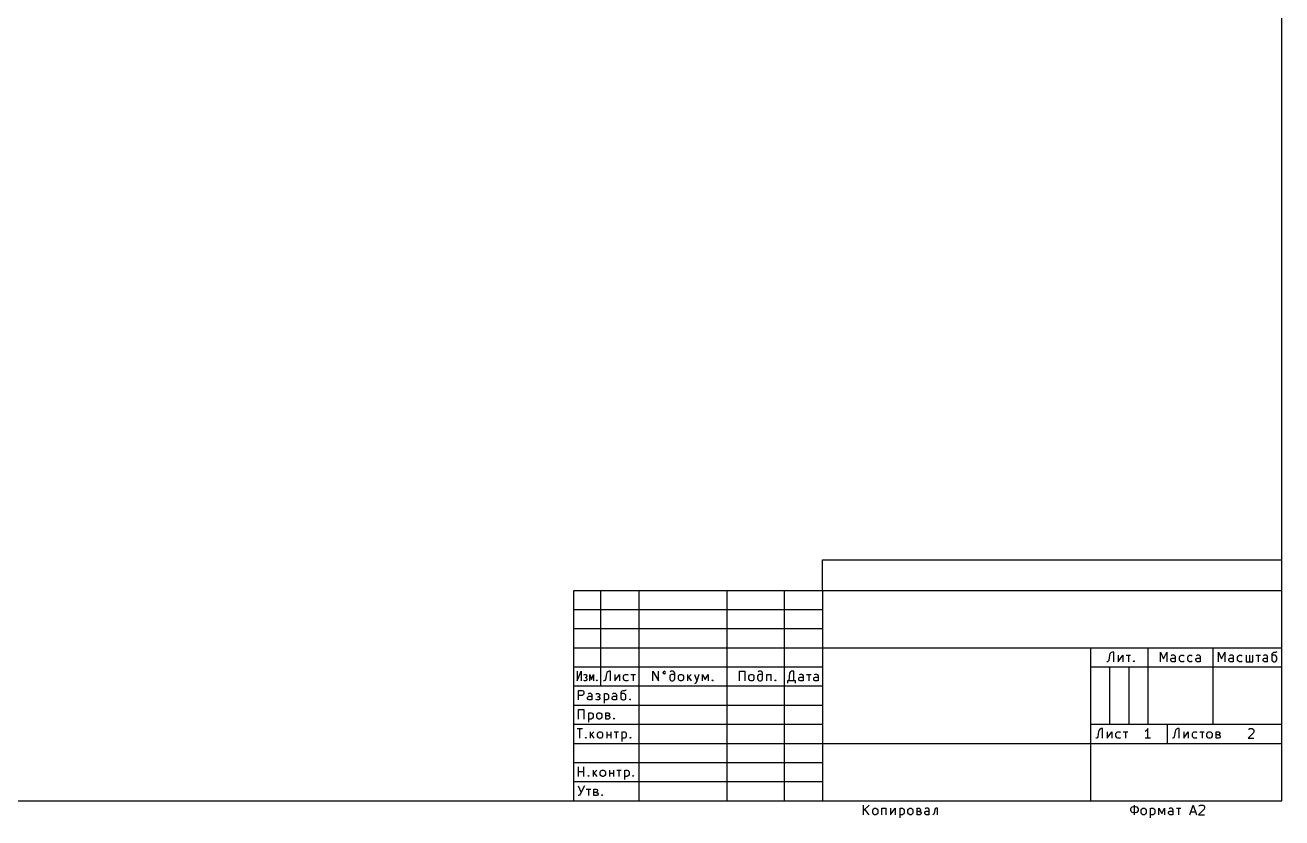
# Model space of a CAD drawing. Extents: x 0.3 to 23.2, y -16.5 to -0.2.
# Drawn here: x 10.26 to 23.19, y -16.51 to -8.36 of the extents above; entities that cross this region are included whole.
import ezdxf

# ---------------------------------------------------------------- set-up
doc = ezdxf.new("R2010")
doc.units = 0
doc.header["$MEASUREMENT"] = 0
doc.layers.add('RED2', color=1, linetype='CONTINUOUS')

msp = doc.modelspace()

# ---------------------------------------------------------------- linework, layer by layer
at = {"layer": 'RED2', "linetype": 'CONTINUOUS'}
for p, q in [((23.189, -16.338), (23.189, -0.197)), ((18.465, -13.858), (23.189, -13.858)), ((18.465, -14.173), (18.465, -13.858)), ((15.906, -14.173), (23.189, -14.173)), ((15.906, -16.338), (15.906, -14.173)), ((16.181, -14.173), (16.181, -15.157)), ((16.575, -14.173), (16.575, -16.338)), ((17.48, -14.173), (17.48, -16.338)), ((18.071, -14.173), (18.071, -16.338)), ((18.465, -14.173), (18.465, -16.338)), ((15.906, -14.37), (18.465, -14.37)), ((15.906, -14.566), (18.465, -14.566)), ((15.906, -14.763), (18.465, -14.763)), ((18.465, -14.763), (23.189, -14.763)), ((21.221, -14.763), (21.221, -16.338)), ((21.418, -14.836), (21.409, -14.893)), ((21.423, -14.822), (21.418, -14.836)), ((21.432, -14.813), (21.423, -14.822)), ((21.447, -14.808), (21.432, -14.813)), ((21.461, -14.808), (21.447, -14.808)), ((21.461, -14.907), (21.461, -14.808)), ((21.507, -14.841), (21.507, -14.907)), ((21.507, -14.907), (21.554, -14.841)), ((21.554, -14.841), (21.554, -14.907)), ((21.587, -14.841), (21.634, -14.841)), ((21.611, -14.841), (21.611, -14.907)), ((21.811, -14.763), (21.811, -15.551)), ((21.94, -14.907), (21.94, -14.808)), ((21.94, -14.808), (21.972, -14.879)), ((21.972, -14.879), (22.005, -14.808)), ((22.005, -14.808), (22.005, -14.907)), ((22.061, -14.841), (22.052, -14.846)), ((22.08, -14.841), (22.061, -14.841)), ((22.09, -14.846), (22.08, -14.841)), ((22.094, -14.855), (22.09, -14.846)), ((22.094, -14.907), (22.094, -14.855)), ((22.136, -14.86), (22.141, -14.851)), ((22.136, -14.888), (22.136, -14.86)), ((22.141, -14.851), (22.146, -14.846)), ((22.146, -14.846), (22.155, -14.841)), ((22.155, -14.841), (22.174, -14.841)), ((22.174, -14.841), (22.183, -14.846)), ((22.221, -14.86), (22.226, -14.851)), ((22.221, -14.888), (22.221, -14.86)), ((22.226, -14.851), (22.23, -14.846)), ((22.23, -14.846), (22.24, -14.841)), ((22.24, -14.841), (22.258, -14.841)), ((22.258, -14.841), (22.268, -14.846)), ((22.319, -14.841), (22.31, -14.846)), ((22.338, -14.841), (22.319, -14.841)), ((22.347, -14.846), (22.338, -14.841)), ((22.352, -14.855), (22.347, -14.846)), ((22.352, -14.907), (22.352, -14.855)), ((22.48, -14.763), (22.48, -15.551)), ((22.537, -14.907), (22.537, -14.808)), ((22.537, -14.808), (22.57, -14.879)), ((22.57, -14.879), (22.603, -14.808)), ((22.603, -14.808), (22.603, -14.907)), ((22.659, -14.841), (22.65, -14.846)), ((22.678, -14.841), (22.659, -14.841)), ((22.687, -14.846), (22.678, -14.841)), ((22.692, -14.855), (22.687, -14.846)), ((22.692, -14.907), (22.692, -14.855)), ((22.734, -14.86), (22.739, -14.851)), ((22.734, -14.888), (22.734, -14.86)), ((22.739, -14.851), (22.743, -14.846)), ((22.743, -14.846), (22.753, -14.841)), ((22.753, -14.841), (22.772, -14.841)), ((22.772, -14.841), (22.781, -14.846)), ((22.823, -14.841), (22.823, -14.907)), ((22.856, -14.841), (22.856, -14.907)), ((22.889, -14.907), (22.889, -14.841)), ((22.922, -14.841), (22.968, -14.841)), ((22.945, -14.841), (22.945, -14.907)), ((23.011, -14.841), (23.001, -14.846)), ((23.029, -14.841), (23.011, -14.841)), ((23.039, -14.846), (23.029, -14.841)), ((23.043, -14.855), (23.039, -14.846)), ((23.043, -14.907), (23.043, -14.855)), ((23.09, -14.822), (23.086, -14.832)), ((23.086, -14.832), (23.086, -14.888)), ((23.09, -14.846), (23.086, -14.851)), ((23.095, -14.818), (23.09, -14.822)), ((23.1, -14.841), (23.09, -14.846)), ((23.104, -14.813), (23.095, -14.818)), ((23.118, -14.841), (23.1, -14.841)), ((23.123, -14.813), (23.104, -14.813)), ((23.128, -14.846), (23.118, -14.841)), ((23.132, -14.808), (23.123, -14.813)), ((23.132, -14.851), (23.128, -14.846)), ((23.137, -14.804), (23.132, -14.808)), ((23.137, -14.86), (23.132, -14.851)), ((23.137, -14.888), (23.137, -14.86)), ((15.906, -14.96), (18.465, -14.96)), ((21.221, -14.96), (23.189, -14.96)), ((21.395, -14.907), (21.39, -14.907)), ((21.404, -14.902), (21.395, -14.907)), ((21.409, -14.893), (21.404, -14.902)), ((21.417, -14.96), (21.417, -15.551)), ((21.614, -14.96), (21.614, -15.551)), ((21.662, -14.902), (21.667, -14.897)), ((21.667, -14.907), (21.662, -14.902)), ((21.667, -14.897), (21.672, -14.902)), ((21.667, -14.897), (21.667, -14.907)), ((21.672, -14.902), (21.667, -14.907)), ((22.047, -14.883), (22.052, -14.874)), ((22.047, -14.893), (22.047, -14.883)), ((22.052, -14.902), (22.047, -14.893)), ((22.052, -14.874), (22.061, -14.869)), ((22.061, -14.907), (22.052, -14.902)), ((22.061, -14.869), (22.085, -14.869)), ((22.085, -14.907), (22.061, -14.907)), ((22.085, -14.869), (22.094, -14.865)), ((22.094, -14.902), (22.085, -14.907)), ((22.141, -14.897), (22.136, -14.888)), ((22.146, -14.902), (22.141, -14.897)), ((22.155, -14.907), (22.146, -14.902)), ((22.174, -14.907), (22.155, -14.907)), ((22.183, -14.902), (22.174, -14.907)), ((22.226, -14.897), (22.221, -14.888)), ((22.23, -14.902), (22.226, -14.897)), ((22.24, -14.907), (22.23, -14.902)), ((22.258, -14.907), (22.24, -14.907)), ((22.268, -14.902), (22.258, -14.907)), ((22.305, -14.883), (22.31, -14.874)), ((22.305, -14.893), (22.305, -14.883)), ((22.31, -14.902), (22.305, -14.893)), ((22.31, -14.874), (22.319, -14.869)), ((22.319, -14.907), (22.31, -14.902)), ((22.319, -14.869), (22.343, -14.869)), ((22.343, -14.907), (22.319, -14.907)), ((22.343, -14.869), (22.352, -14.865)), ((22.352, -14.902), (22.343, -14.907)), ((22.645, -14.883), (22.65, -14.874)), ((22.645, -14.893), (22.645, -14.883)), ((22.65, -14.902), (22.645, -14.893)), ((22.65, -14.874), (22.659, -14.869)), ((22.659, -14.907), (22.65, -14.902)), ((22.659, -14.869), (22.682, -14.869)), ((22.682, -14.907), (22.659, -14.907)), ((22.682, -14.869), (22.692, -14.865)), ((22.692, -14.902), (22.682, -14.907)), ((22.739, -14.897), (22.734, -14.888)), ((22.743, -14.902), (22.739, -14.897)), ((22.753, -14.907), (22.743, -14.902)), ((22.772, -14.907), (22.753, -14.907)), ((22.781, -14.902), (22.772, -14.907)), ((22.823, -14.907), (22.889, -14.907)), ((22.997, -14.883), (23.001, -14.874)), ((22.997, -14.893), (22.997, -14.883)), ((23.001, -14.902), (22.997, -14.893)), ((23.001, -14.874), (23.011, -14.869)), ((23.011, -14.907), (23.001, -14.902)), ((23.011, -14.869), (23.034, -14.869)), ((23.034, -14.907), (23.011, -14.907)), ((23.034, -14.869), (23.043, -14.865)), ((23.043, -14.902), (23.034, -14.907)), ((23.086, -14.888), (23.09, -14.897)), ((23.09, -14.897), (23.095, -14.902)), ((23.095, -14.902), (23.104, -14.907)), ((23.104, -14.907), (23.118, -14.907)), ((23.118, -14.907), (23.128, -14.902)), ((23.128, -14.902), (23.132, -14.897)), ((23.132, -14.897), (23.137, -14.888)), ((15.942, -15.005), (15.942, -15.104)), ((15.942, -15.104), (15.983, -15.005)), ((15.983, -15.005), (15.983, -15.104)), ((16.01, -15.043), (16.016, -15.038)), ((16.016, -15.104), (16.01, -15.099)), ((16.016, -15.038), (16.03, -15.038)), ((16.03, -15.104), (16.016, -15.104)), ((16.023, -15.071), (16.03, -15.071)), ((16.03, -15.038), (16.037, -15.043)), ((16.037, -15.066), (16.03, -15.071)), ((16.03, -15.071), (16.037, -15.076)), ((16.037, -15.099), (16.03, -15.104)), ((16.037, -15.043), (16.04, -15.052)), ((16.04, -15.057), (16.037, -15.066)), ((16.037, -15.076), (16.04, -15.085)), ((16.04, -15.09), (16.037, -15.099)), ((16.04, -15.052), (16.04, -15.057)), ((16.04, -15.085), (16.04, -15.09)), ((16.071, -15.104), (16.071, -15.038)), ((16.071, -15.038), (16.091, -15.09)), ((16.091, -15.09), (16.111, -15.038)), ((16.111, -15.038), (16.111, -15.104)), ((16.142, -15.099), (16.145, -15.094)), ((16.145, -15.104), (16.142, -15.099)), ((16.145, -15.094), (16.148, -15.099)), ((16.145, -15.094), (16.145, -15.104)), ((16.148, -15.099), (16.145, -15.104)), ((16.219, -15.104), (16.214, -15.104)), ((16.228, -15.099), (16.219, -15.104)), ((16.233, -15.09), (16.228, -15.099)), ((16.242, -15.033), (16.233, -15.09)), ((16.247, -15.019), (16.242, -15.033)), ((16.256, -15.01), (16.247, -15.019)), ((16.27, -15.005), (16.256, -15.01)), ((16.284, -15.005), (16.27, -15.005)), ((16.284, -15.104), (16.284, -15.005)), ((16.331, -15.038), (16.331, -15.104)), ((16.331, -15.104), (16.378, -15.038)), ((16.378, -15.038), (16.378, -15.104)), ((16.42, -15.057), (16.425, -15.047)), ((16.42, -15.085), (16.42, -15.057)), ((16.425, -15.094), (16.42, -15.085)), ((16.425, -15.047), (16.43, -15.043)), ((16.43, -15.099), (16.425, -15.094)), ((16.43, -15.043), (16.439, -15.038)), ((16.439, -15.104), (16.43, -15.099)), ((16.439, -15.038), (16.458, -15.038)), ((16.458, -15.104), (16.439, -15.104)), ((16.458, -15.038), (16.467, -15.043)), ((16.467, -15.099), (16.458, -15.104)), ((16.495, -15.038), (16.542, -15.038)), ((16.519, -15.038), (16.519, -15.104)), ((16.721, -15.104), (16.721, -15.005)), ((16.721, -15.005), (16.777, -15.104)), ((16.777, -15.104), (16.777, -15.005)), ((16.829, -15.01), (16.824, -15.019)), ((16.824, -15.019), (16.829, -15.029)), ((16.838, -15.005), (16.829, -15.01)), ((16.829, -15.029), (16.838, -15.033)), ((16.847, -15.01), (16.838, -15.005)), ((16.838, -15.033), (16.847, -15.029)), ((16.852, -15.019), (16.847, -15.01)), ((16.847, -15.029), (16.852, -15.019)), ((16.899, -15.047), (16.894, -15.057)), ((16.894, -15.057), (16.894, -15.085)), ((16.894, -15.085), (16.899, -15.094)), ((16.908, -15.005), (16.899, -15.01)), ((16.904, -15.043), (16.899, -15.047)), ((16.899, -15.094), (16.904, -15.099)), ((16.913, -15.038), (16.904, -15.043)), ((16.904, -15.099), (16.913, -15.104)), ((16.927, -15.005), (16.908, -15.005)), ((16.932, -15.038), (16.913, -15.038)), ((16.913, -15.104), (16.927, -15.104)), ((16.936, -15.01), (16.927, -15.005)), ((16.927, -15.104), (16.936, -15.099)), ((16.941, -15.043), (16.932, -15.038)), ((16.941, -15.015), (16.936, -15.01)), ((16.936, -15.099), (16.941, -15.094)), ((16.946, -15.024), (16.941, -15.015)), ((16.946, -15.047), (16.941, -15.043)), ((16.941, -15.094), (16.946, -15.085)), ((16.946, -15.085), (16.946, -15.024)), ((16.983, -15.057), (16.988, -15.047)), ((16.983, -15.085), (16.983, -15.057)), ((16.988, -15.094), (16.983, -15.085)), ((16.988, -15.047), (16.993, -15.043)), ((16.993, -15.099), (16.988, -15.094)), ((16.993, -15.043), (17.002, -15.038)), ((17.002, -15.104), (16.993, -15.099)), ((17.002, -15.038), (17.016, -15.038)), ((17.016, -15.104), (17.002, -15.104)), ((17.016, -15.038), (17.025, -15.043)), ((17.025, -15.099), (17.016, -15.104)), ((17.025, -15.043), (17.03, -15.047)), ((17.03, -15.094), (17.025, -15.099)), ((17.03, -15.047), (17.035, -15.057)), ((17.035, -15.085), (17.03, -15.094)), ((17.035, -15.057), (17.035, -15.085)), ((17.077, -15.038), (17.077, -15.104)), ((17.114, -15.038), (17.077, -15.076)), ((17.086, -15.066), (17.114, -15.104)), ((17.147, -15.038), (17.171, -15.104)), ((17.171, -15.104), (17.161, -15.127)), ((17.194, -15.038), (17.171, -15.104)), ((17.232, -15.104), (17.232, -15.038)), ((17.232, -15.038), (17.26, -15.09)), ((17.26, -15.09), (17.288, -15.038)), ((17.288, -15.038), (17.288, -15.104)), ((17.33, -15.099), (17.335, -15.094)), ((17.335, -15.104), (17.33, -15.099)), ((17.335, -15.094), (17.339, -15.099)), ((17.335, -15.094), (17.335, -15.104)), ((17.339, -15.099), (17.335, -15.104)), ((17.61, -15.104), (17.61, -15.005)), ((17.61, -15.005), (17.667, -15.005)), ((17.667, -15.005), (17.667, -15.104)), ((17.709, -15.057), (17.713, -15.047)), ((17.709, -15.085), (17.709, -15.057)), ((17.713, -15.094), (17.709, -15.085)), ((17.713, -15.047), (17.718, -15.043)), ((17.718, -15.099), (17.713, -15.094)), ((17.718, -15.043), (17.727, -15.038)), ((17.727, -15.104), (17.718, -15.099)), ((17.727, -15.038), (17.742, -15.038)), ((17.742, -15.104), (17.727, -15.104)), ((17.742, -15.038), (17.751, -15.043)), ((17.751, -15.099), (17.742, -15.104)), ((17.751, -15.043), (17.756, -15.047)), ((17.756, -15.094), (17.751, -15.099)), ((17.756, -15.047), (17.76, -15.057)), ((17.76, -15.085), (17.756, -15.094)), ((17.76, -15.057), (17.76, -15.085)), ((17.802, -15.047), (17.798, -15.057)), ((17.798, -15.057), (17.798, -15.085)), ((17.798, -15.085), (17.802, -15.094)), ((17.812, -15.005), (17.802, -15.01)), ((17.807, -15.043), (17.802, -15.047)), ((17.802, -15.094), (17.807, -15.099)), ((17.817, -15.038), (17.807, -15.043)), ((17.807, -15.099), (17.817, -15.104)), ((17.831, -15.005), (17.812, -15.005)), ((17.835, -15.038), (17.817, -15.038)), ((17.817, -15.104), (17.831, -15.104)), ((17.84, -15.01), (17.831, -15.005)), ((17.831, -15.104), (17.84, -15.099)), ((17.845, -15.043), (17.835, -15.038)), ((17.845, -15.015), (17.84, -15.01)), ((17.84, -15.099), (17.845, -15.094)), ((17.849, -15.024), (17.845, -15.015)), ((17.849, -15.047), (17.845, -15.043)), ((17.845, -15.094), (17.849, -15.085)), ((17.849, -15.085), (17.849, -15.024)), ((17.892, -15.104), (17.892, -15.038)), ((17.892, -15.038), (17.934, -15.038)), ((17.934, -15.038), (17.934, -15.104)), ((17.976, -15.099), (17.981, -15.094)), ((17.981, -15.104), (17.976, -15.099)), ((17.981, -15.094), (17.985, -15.099)), ((17.981, -15.094), (17.981, -15.104)), ((17.985, -15.099), (17.981, -15.104)), ((18.188, -15.104), (18.104, -15.104)), ((18.104, -15.104), (18.104, -15.127)), ((18.127, -15.024), (18.118, -15.104)), ((18.132, -15.015), (18.127, -15.024)), ((18.137, -15.01), (18.132, -15.015)), ((18.146, -15.005), (18.137, -15.01)), ((18.169, -15.005), (18.146, -15.005)), ((18.169, -15.104), (18.169, -15.005)), ((18.188, -15.127), (18.188, -15.104)), ((18.221, -15.08), (18.226, -15.071)), ((18.221, -15.09), (18.221, -15.08)), ((18.226, -15.099), (18.221, -15.09)), ((18.235, -15.038), (18.226, -15.043)), ((18.226, -15.071), (18.235, -15.066)), ((18.235, -15.104), (18.226, -15.099)), ((18.254, -15.038), (18.235, -15.038)), ((18.235, -15.066), (18.259, -15.066)), ((18.259, -15.104), (18.235, -15.104)), ((18.263, -15.043), (18.254, -15.038)), ((18.259, -15.066), (18.268, -15.061)), ((18.268, -15.099), (18.259, -15.104)), ((18.268, -15.052), (18.263, -15.043)), ((18.268, -15.104), (18.268, -15.052)), ((18.301, -15.038), (18.348, -15.038)), ((18.324, -15.038), (18.324, -15.104)), ((18.376, -15.08), (18.38, -15.071)), ((18.376, -15.09), (18.376, -15.08)), ((18.38, -15.099), (18.376, -15.09)), ((18.39, -15.038), (18.38, -15.043)), ((18.38, -15.071), (18.39, -15.066)), ((18.39, -15.104), (18.38, -15.099)), ((18.408, -15.038), (18.39, -15.038)), ((18.39, -15.066), (18.413, -15.066)), ((18.413, -15.104), (18.39, -15.104)), ((18.418, -15.043), (18.408, -15.038)), ((18.413, -15.066), (18.423, -15.061)), ((18.423, -15.099), (18.413, -15.104)), ((18.423, -15.052), (18.418, -15.043)), ((18.423, -15.104), (18.423, -15.052)), ((15.906, -15.157), (18.465, -15.157)), ((15.955, -15.3), (15.955, -15.202)), ((15.955, -15.202), (15.993, -15.202)), ((15.993, -15.202), (16.002, -15.207)), ((16.002, -15.249), (15.993, -15.254)), ((16.002, -15.207), (16.007, -15.211)), ((16.007, -15.244), (16.002, -15.249)), ((16.007, -15.211), (16.012, -15.221)), ((16.012, -15.235), (16.007, -15.244)), ((16.012, -15.221), (16.012, -15.235)), ((16.063, -15.235), (16.054, -15.24)), ((16.082, -15.235), (16.063, -15.235)), ((16.091, -15.24), (16.082, -15.235)), ((16.096, -15.249), (16.091, -15.24)), ((16.096, -15.3), (16.096, -15.249)), ((16.133, -15.24), (16.143, -15.235)), ((16.143, -15.235), (16.161, -15.235)), ((16.161, -15.235), (16.171, -15.24)), ((16.171, -15.24), (16.176, -15.249)), ((16.176, -15.249), (16.176, -15.254)), ((16.218, -15.235), (16.218, -15.333)), ((16.218, -15.24), (16.227, -15.235)), ((16.227, -15.235), (16.246, -15.235)), ((16.246, -15.235), (16.255, -15.24)), ((16.255, -15.24), (16.26, -15.244)), ((16.26, -15.244), (16.265, -15.254)), ((16.316, -15.235), (16.307, -15.24)), ((16.335, -15.235), (16.316, -15.235)), ((16.344, -15.24), (16.335, -15.235)), ((16.349, -15.249), (16.344, -15.24)), ((16.349, -15.3), (16.349, -15.249)), ((16.396, -15.216), (16.391, -15.226)), ((16.391, -15.226), (16.391, -15.282)), ((16.396, -15.24), (16.391, -15.244)), ((16.401, -15.211), (16.396, -15.216)), ((16.405, -15.235), (16.396, -15.24)), ((16.41, -15.207), (16.401, -15.211)), ((16.424, -15.235), (16.405, -15.235)), ((16.429, -15.207), (16.41, -15.207)), ((16.433, -15.24), (16.424, -15.235)), ((16.438, -15.202), (16.429, -15.207)), ((16.438, -15.244), (16.433, -15.24)), ((16.443, -15.197), (16.438, -15.202)), ((16.443, -15.254), (16.438, -15.244)), ((17.157, -15.132), (17.147, -15.136)), ((17.161, -15.127), (17.157, -15.132)), ((15.906, -15.354), (18.465, -15.354)), ((15.993, -15.254), (15.955, -15.254)), ((16.049, -15.277), (16.054, -15.268)), ((16.049, -15.286), (16.049, -15.277)), ((16.054, -15.296), (16.049, -15.286)), ((16.054, -15.268), (16.063, -15.263)), ((16.063, -15.3), (16.054, -15.296)), ((16.063, -15.263), (16.087, -15.263)), ((16.087, -15.3), (16.063, -15.3)), ((16.087, -15.263), (16.096, -15.258)), ((16.096, -15.296), (16.087, -15.3)), ((16.143, -15.3), (16.133, -15.296)), ((16.161, -15.3), (16.143, -15.3)), ((16.152, -15.268), (16.161, -15.268)), ((16.171, -15.263), (16.161, -15.268)), ((16.161, -15.268), (16.171, -15.272)), ((16.171, -15.296), (16.161, -15.3)), ((16.176, -15.254), (16.171, -15.263)), ((16.171, -15.272), (16.176, -15.282)), ((16.176, -15.286), (16.171, -15.296)), ((16.176, -15.282), (16.176, -15.286)), ((16.227, -15.3), (16.218, -15.296)), ((16.246, -15.3), (16.227, -15.3)), ((16.255, -15.296), (16.246, -15.3)), ((16.26, -15.291), (16.255, -15.296)), ((16.265, -15.282), (16.26, -15.291)), ((16.265, -15.254), (16.265, -15.282)), ((16.302, -15.277), (16.307, -15.268)), ((16.302, -15.286), (16.302, -15.277)), ((16.307, -15.296), (16.302, -15.286)), ((16.307, -15.268), (16.316, -15.263)), ((16.316, -15.3), (16.307, -15.296)), ((16.316, -15.263), (16.34, -15.263)), ((16.34, -15.3), (16.316, -15.3)), ((16.34, -15.263), (16.349, -15.258)), ((16.349, -15.296), (16.34, -15.3)), ((16.391, -15.282), (16.396, -15.291)), ((16.396, -15.291), (16.401, -15.296)), ((16.401, -15.296), (16.41, -15.3)), ((16.41, -15.3), (16.424, -15.3)), ((16.424, -15.3), (16.433, -15.296)), ((16.433, -15.296), (16.438, -15.291)), ((16.438, -15.291), (16.443, -15.282)), ((16.443, -15.282), (16.443, -15.254)), ((16.48, -15.296), (16.485, -15.291)), ((16.485, -15.3), (16.48, -15.296)), ((16.485, -15.291), (16.49, -15.296)), ((16.485, -15.291), (16.485, -15.3)), ((16.49, -15.296), (16.485, -15.3)), ((15.955, -15.497), (15.955, -15.399)), ((15.955, -15.399), (16.012, -15.399)), ((16.012, -15.399), (16.012, -15.497)), ((16.058, -15.432), (16.058, -15.53)), ((16.058, -15.436), (16.068, -15.432)), ((16.068, -15.497), (16.058, -15.493)), ((16.068, -15.432), (16.087, -15.432)), ((16.087, -15.497), (16.068, -15.497)), ((16.087, -15.432), (16.096, -15.436)), ((16.096, -15.493), (16.087, -15.497)), ((16.096, -15.436), (16.101, -15.441)), ((16.101, -15.488), (16.096, -15.493)), ((16.101, -15.441), (16.105, -15.45)), ((16.105, -15.479), (16.101, -15.488)), ((16.105, -15.45), (16.105, -15.479)), ((16.143, -15.45), (16.147, -15.441)), ((16.143, -15.479), (16.143, -15.45)), ((16.147, -15.488), (16.143, -15.479)), ((16.147, -15.441), (16.152, -15.436)), ((16.152, -15.493), (16.147, -15.488)), ((16.152, -15.436), (16.161, -15.432)), ((16.161, -15.497), (16.152, -15.493)), ((16.161, -15.432), (16.176, -15.432)), ((16.176, -15.497), (16.161, -15.497)), ((16.176, -15.432), (16.185, -15.436)), ((16.185, -15.493), (16.176, -15.497)), ((16.185, -15.436), (16.19, -15.441)), ((16.19, -15.488), (16.185, -15.493)), ((16.19, -15.441), (16.194, -15.45)), ((16.194, -15.479), (16.19, -15.488)), ((16.194, -15.45), (16.194, -15.479)), ((16.236, -15.497), (16.236, -15.432)), ((16.236, -15.432), (16.26, -15.432)), ((16.26, -15.465), (16.236, -15.465)), ((16.265, -15.497), (16.236, -15.497)), ((16.26, -15.432), (16.269, -15.436)), ((16.269, -15.46), (16.26, -15.465)), ((16.26, -15.465), (16.274, -15.469)), ((16.274, -15.493), (16.265, -15.497)), ((16.269, -15.436), (16.274, -15.446)), ((16.274, -15.45), (16.269, -15.46)), ((16.274, -15.446), (16.274, -15.45)), ((16.274, -15.469), (16.279, -15.479)), ((16.279, -15.483), (16.274, -15.493)), ((16.279, -15.479), (16.279, -15.483)), ((16.316, -15.493), (16.321, -15.488)), ((16.321, -15.497), (16.316, -15.493)), ((16.321, -15.488), (16.326, -15.493)), ((16.321, -15.488), (16.321, -15.497)), ((16.326, -15.493), (16.321, -15.497)), ((15.906, -15.551), (18.465, -15.551)), ((15.941, -15.596), (15.997, -15.596)), ((15.969, -15.694), (15.969, -15.596)), ((16.077, -15.629), (16.077, -15.694)), ((16.115, -15.629), (16.077, -15.666)), ((16.152, -15.647), (16.157, -15.638)), ((16.157, -15.638), (16.161, -15.633)), ((16.161, -15.633), (16.171, -15.629)), ((16.171, -15.629), (16.185, -15.629)), ((16.185, -15.629), (16.194, -15.633)), ((16.194, -15.633), (16.199, -15.638)), ((16.199, -15.638), (16.204, -15.647)), ((16.246, -15.629), (16.246, -15.694)), ((16.288, -15.629), (16.288, -15.694)), ((16.321, -15.629), (16.368, -15.629)), ((16.344, -15.629), (16.344, -15.694)), ((16.401, -15.629), (16.401, -15.727)), ((16.401, -15.633), (16.41, -15.629)), ((16.41, -15.629), (16.429, -15.629)), ((16.429, -15.629), (16.438, -15.633)), ((16.438, -15.633), (16.443, -15.638)), ((16.443, -15.638), (16.447, -15.647)), ((21.221, -15.551), (23.189, -15.551)), ((21.304, -15.624), (21.295, -15.68)), ((21.309, -15.61), (21.304, -15.624)), ((21.318, -15.6), (21.309, -15.61)), ((21.332, -15.596), (21.318, -15.6)), ((21.346, -15.596), (21.332, -15.596)), ((21.346, -15.694), (21.346, -15.596)), ((21.393, -15.629), (21.393, -15.694)), ((21.393, -15.694), (21.44, -15.629)), ((21.44, -15.629), (21.44, -15.694)), ((21.482, -15.647), (21.487, -15.638)), ((21.487, -15.638), (21.491, -15.633)), ((21.491, -15.633), (21.501, -15.629)), ((21.501, -15.629), (21.52, -15.629)), ((21.52, -15.629), (21.529, -15.633)), ((21.557, -15.629), (21.604, -15.629)), ((21.581, -15.629), (21.581, -15.694)), ((21.792, -15.619), (21.783, -15.624)), ((21.802, -15.61), (21.792, -15.619)), ((21.811, -15.596), (21.802, -15.61)), ((21.811, -15.694), (21.811, -15.596)), ((22.008, -15.551), (22.008, -15.748)), ((22.091, -15.624), (22.082, -15.68)), ((22.096, -15.61), (22.091, -15.624)), ((22.105, -15.6), (22.096, -15.61)), ((22.12, -15.596), (22.105, -15.6)), ((22.134, -15.596), (22.12, -15.596)), ((22.134, -15.694), (22.134, -15.596)), ((22.18, -15.629), (22.18, -15.694)), ((22.18, -15.694), (22.227, -15.629)), ((22.227, -15.629), (22.227, -15.694)), ((22.269, -15.647), (22.274, -15.638)), ((22.274, -15.638), (22.279, -15.633)), ((22.279, -15.633), (22.288, -15.629)), ((22.288, -15.629), (22.307, -15.629)), ((22.307, -15.629), (22.316, -15.633)), ((22.344, -15.629), (22.391, -15.629)), ((22.368, -15.629), (22.368, -15.694)), ((22.419, -15.647), (22.424, -15.638)), ((22.424, -15.638), (22.429, -15.633)), ((22.429, -15.633), (22.438, -15.629)), ((22.438, -15.629), (22.452, -15.629)), ((22.452, -15.629), (22.462, -15.633)), ((22.462, -15.633), (22.466, -15.638)), ((22.466, -15.638), (22.471, -15.647)), ((22.513, -15.694), (22.513, -15.629)), ((22.513, -15.629), (22.537, -15.629)), ((22.537, -15.629), (22.546, -15.633)), ((22.546, -15.633), (22.551, -15.643)), ((22.898, -15.638), (22.841, -15.694)), ((22.846, -15.605), (22.851, -15.6)), ((22.851, -15.6), (22.86, -15.596)), ((22.86, -15.596), (22.884, -15.596)), ((22.884, -15.596), (22.893, -15.6)), ((22.893, -15.6), (22.898, -15.605)), ((22.898, -15.605), (22.902, -15.615)), ((22.902, -15.624), (22.898, -15.638)), ((22.902, -15.615), (22.902, -15.624)), ((15.906, -15.748), (18.465, -15.748)), ((16.026, -15.69), (16.03, -15.685)), ((16.03, -15.694), (16.026, -15.69)), ((16.03, -15.685), (16.035, -15.69)), ((16.03, -15.685), (16.03, -15.694)), ((16.035, -15.69), (16.03, -15.694)), ((16.087, -15.657), (16.115, -15.694)), ((16.152, -15.675), (16.152, -15.647)), ((16.157, -15.685), (16.152, -15.675)), ((16.161, -15.69), (16.157, -15.685)), ((16.171, -15.694), (16.161, -15.69)), ((16.185, -15.694), (16.171, -15.694)), ((16.194, -15.69), (16.185, -15.694)), ((16.199, -15.685), (16.194, -15.69)), ((16.204, -15.675), (16.199, -15.685)), ((16.204, -15.647), (16.204, -15.675)), ((16.246, -15.661), (16.288, -15.661)), ((16.41, -15.694), (16.401, -15.69)), ((16.429, -15.694), (16.41, -15.694)), ((16.438, -15.69), (16.429, -15.694)), ((16.443, -15.685), (16.438, -15.69)), ((16.447, -15.675), (16.443, -15.685)), ((16.447, -15.647), (16.447, -15.675)), ((16.485, -15.69), (16.49, -15.685)), ((16.49, -15.694), (16.485, -15.69)), ((16.49, -15.685), (16.494, -15.69)), ((16.49, -15.685), (16.49, -15.694)), ((16.494, -15.69), (16.49, -15.694)), ((18.465, -15.748), (23.189, -15.748)), ((21.281, -15.694), (21.276, -15.694)), ((21.29, -15.69), (21.281, -15.694)), ((21.295, -15.68), (21.29, -15.69)), ((21.482, -15.675), (21.482, -15.647)), ((21.487, -15.685), (21.482, -15.675)), ((21.491, -15.69), (21.487, -15.685)), ((21.501, -15.694), (21.491, -15.69)), ((21.52, -15.694), (21.501, -15.694)), ((21.529, -15.69), (21.52, -15.694)), ((21.839, -15.694), (21.783, -15.694)), ((22.068, -15.694), (22.063, -15.694)), ((22.077, -15.69), (22.068, -15.694)), ((22.082, -15.68), (22.077, -15.69)), ((22.269, -15.675), (22.269, -15.647)), ((22.274, -15.685), (22.269, -15.675)), ((22.279, -15.69), (22.274, -15.685)), ((22.288, -15.694), (22.279, -15.69)), ((22.307, -15.694), (22.288, -15.694)), ((22.316, -15.69), (22.307, -15.694)), ((22.419, -15.675), (22.419, -15.647)), ((22.424, -15.685), (22.419, -15.675)), ((22.429, -15.69), (22.424, -15.685)), ((22.438, -15.694), (22.429, -15.69)), ((22.452, -15.694), (22.438, -15.694)), ((22.462, -15.69), (22.452, -15.694)), ((22.466, -15.685), (22.462, -15.69)), ((22.471, -15.675), (22.466, -15.685)), ((22.471, -15.647), (22.471, -15.675)), ((22.537, -15.661), (22.513, -15.661)), ((22.541, -15.694), (22.513, -15.694)), ((22.546, -15.657), (22.537, -15.661)), ((22.537, -15.661), (22.551, -15.666)), ((22.551, -15.69), (22.541, -15.694)), ((22.551, -15.647), (22.546, -15.657)), ((22.551, -15.643), (22.551, -15.647)), ((22.551, -15.666), (22.555, -15.675)), ((22.555, -15.68), (22.551, -15.69)), ((22.555, -15.675), (22.555, -15.68)), ((22.841, -15.694), (22.902, -15.694)), ((15.906, -15.944), (18.465, -15.944)), ((15.955, -16.088), (15.955, -15.989)), ((16.012, -16.088), (16.012, -15.989)), ((16.105, -16.022), (16.105, -16.088)), ((16.143, -16.022), (16.105, -16.06)), ((16.19, -16.027), (16.199, -16.022)), ((16.199, -16.022), (16.213, -16.022)), ((16.213, -16.022), (16.222, -16.027)), ((16.274, -16.022), (16.274, -16.088)), ((16.316, -16.022), (16.316, -16.088)), ((16.349, -16.022), (16.396, -16.022)), ((16.372, -16.022), (16.372, -16.088)), ((16.429, -16.022), (16.429, -16.121)), ((16.429, -16.027), (16.438, -16.022)), ((16.438, -16.022), (16.457, -16.022)), ((16.457, -16.022), (16.466, -16.027)), ((15.906, -16.141), (18.465, -16.141)), ((15.955, -16.036), (16.012, -16.036)), ((16.054, -16.083), (16.058, -16.079)), ((16.058, -16.088), (16.054, -16.083)), ((16.058, -16.079), (16.063, -16.083)), ((16.058, -16.079), (16.058, -16.088)), ((16.063, -16.083), (16.058, -16.088)), ((16.115, -16.05), (16.143, -16.088)), ((16.18, -16.041), (16.185, -16.032)), ((16.18, -16.069), (16.18, -16.041)), ((16.185, -16.079), (16.18, -16.069)), ((16.185, -16.032), (16.19, -16.027)), ((16.19, -16.083), (16.185, -16.079)), ((16.199, -16.088), (16.19, -16.083)), ((16.213, -16.088), (16.199, -16.088)), ((16.222, -16.083), (16.213, -16.088)), ((16.222, -16.027), (16.227, -16.032)), ((16.227, -16.079), (16.222, -16.083)), ((16.227, -16.032), (16.232, -16.041)), ((16.232, -16.069), (16.227, -16.079)), ((16.232, -16.041), (16.232, -16.069)), ((16.274, -16.055), (16.316, -16.055)), ((16.438, -16.088), (16.429, -16.083)), ((16.457, -16.088), (16.438, -16.088)), ((16.466, -16.083), (16.457, -16.088)), ((16.466, -16.027), (16.471, -16.032)), ((16.471, -16.079), (16.466, -16.083)), ((16.471, -16.032), (16.476, -16.041)), ((16.476, -16.069), (16.471, -16.079)), ((16.476, -16.041), (16.476, -16.069)), ((16.513, -16.083), (16.518, -16.079)), ((16.518, -16.088), (16.513, -16.083)), ((16.518, -16.079), (16.522, -16.083)), ((16.518, -16.079), (16.518, -16.088)), ((16.522, -16.083), (16.518, -16.088)), ((15.951, -16.186), (15.983, -16.252)), ((15.965, -16.28), (15.955, -16.285)), ((15.974, -16.271), (15.965, -16.28)), ((16.016, -16.186), (15.974, -16.271)), ((16.035, -16.219), (16.082, -16.219)), ((16.058, -16.219), (16.058, -16.285)), ((16.115, -16.285), (16.115, -16.219)), ((16.115, -16.219), (16.138, -16.219)), ((16.138, -16.252), (16.115, -16.252)), ((16.138, -16.219), (16.147, -16.224)), ((16.147, -16.247), (16.138, -16.252)), ((16.138, -16.252), (16.152, -16.257)), ((16.152, -16.28), (16.143, -16.285)), ((16.147, -16.224), (16.152, -16.233)), ((16.152, -16.238), (16.147, -16.247)), ((16.152, -16.233), (16.152, -16.238)), ((16.152, -16.257), (16.157, -16.266)), ((16.157, -16.271), (16.152, -16.28)), ((16.157, -16.266), (16.157, -16.271)), ((16.194, -16.28), (16.199, -16.275)), ((16.199, -16.285), (16.194, -16.28)), ((16.199, -16.275), (16.204, -16.28)), ((16.199, -16.275), (16.199, -16.285)), ((16.204, -16.28), (16.199, -16.285)), ((0.787, -16.338), (23.189, -16.338)), ((15.955, -16.285), (15.951, -16.285)), ((16.143, -16.285), (16.115, -16.285)), ((18.888, -16.482), (18.888, -16.383)), ((18.945, -16.383), (18.888, -16.439)), ((21.635, -16.421), (21.64, -16.411)), ((21.64, -16.411), (21.649, -16.402)), ((21.649, -16.402), (21.663, -16.397)), ((21.663, -16.397), (21.682, -16.397)), ((21.672, -16.482), (21.672, -16.383)), ((21.682, -16.397), (21.696, -16.402)), ((21.696, -16.402), (21.705, -16.411)), ((21.705, -16.411), (21.71, -16.421)), ((22.244, -16.482), (22.277, -16.383)), ((22.277, -16.383), (22.31, -16.482)), ((22.338, -16.393), (22.343, -16.388)), ((22.343, -16.388), (22.352, -16.383)), ((22.352, -16.383), (22.375, -16.383)), ((22.375, -16.383), (22.385, -16.388)), ((22.385, -16.388), (22.389, -16.393)), ((22.389, -16.393), (22.394, -16.402)), ((22.394, -16.411), (22.389, -16.425)), ((22.394, -16.402), (22.394, -16.411)), ((18.945, -16.482), (18.902, -16.425)), ((18.982, -16.435), (18.987, -16.425)), ((18.982, -16.463), (18.982, -16.435)), ((18.987, -16.472), (18.982, -16.463)), ((18.987, -16.425), (18.991, -16.421)), ((18.991, -16.477), (18.987, -16.472)), ((18.991, -16.421), (19.001, -16.416)), ((19.001, -16.482), (18.991, -16.477)), ((19.001, -16.416), (19.015, -16.416)), ((19.015, -16.482), (19.001, -16.482)), ((19.015, -16.416), (19.024, -16.421)), ((19.024, -16.477), (19.015, -16.482)), ((19.024, -16.421), (19.029, -16.425)), ((19.029, -16.472), (19.024, -16.477)), ((19.029, -16.425), (19.034, -16.435)), ((19.034, -16.463), (19.029, -16.472)), ((19.034, -16.435), (19.034, -16.463)), ((19.076, -16.482), (19.076, -16.416)), ((19.076, -16.416), (19.118, -16.416)), ((19.118, -16.416), (19.118, -16.482)), ((19.165, -16.416), (19.165, -16.482)), ((19.165, -16.482), (19.212, -16.416)), ((19.212, -16.416), (19.212, -16.482)), ((19.259, -16.416), (19.259, -16.514)), ((19.259, -16.421), (19.268, -16.416)), ((19.268, -16.482), (19.259, -16.477)), ((19.268, -16.416), (19.287, -16.416)), ((19.287, -16.482), (19.268, -16.482)), ((19.287, -16.416), (19.296, -16.421)), ((19.296, -16.477), (19.287, -16.482)), ((19.296, -16.421), (19.301, -16.425)), ((19.301, -16.472), (19.296, -16.477)), ((19.301, -16.425), (19.305, -16.435)), ((19.305, -16.463), (19.301, -16.472)), ((19.305, -16.435), (19.305, -16.463)), ((19.343, -16.435), (19.348, -16.425)), ((19.343, -16.463), (19.343, -16.435)), ((19.348, -16.472), (19.343, -16.463)), ((19.348, -16.425), (19.352, -16.421)), ((19.352, -16.477), (19.348, -16.472)), ((19.352, -16.421), (19.362, -16.416)), ((19.362, -16.482), (19.352, -16.477)), ((19.362, -16.416), (19.376, -16.416)), ((19.376, -16.482), (19.362, -16.482)), ((19.376, -16.416), (19.385, -16.421)), ((19.385, -16.477), (19.376, -16.482)), ((19.385, -16.421), (19.39, -16.425)), ((19.39, -16.472), (19.385, -16.477)), ((19.39, -16.425), (19.395, -16.435)), ((19.395, -16.463), (19.39, -16.472)), ((19.395, -16.435), (19.395, -16.463)), ((19.437, -16.482), (19.437, -16.416)), ((19.437, -16.416), (19.46, -16.416)), ((19.46, -16.449), (19.437, -16.449)), ((19.465, -16.482), (19.437, -16.482)), ((19.46, -16.416), (19.47, -16.421)), ((19.47, -16.444), (19.46, -16.449)), ((19.46, -16.449), (19.474, -16.453)), ((19.474, -16.477), (19.465, -16.482)), ((19.47, -16.421), (19.474, -16.43)), ((19.474, -16.435), (19.47, -16.444)), ((19.474, -16.43), (19.474, -16.435)), ((19.474, -16.453), (19.479, -16.463)), ((19.479, -16.468), (19.474, -16.477)), ((19.479, -16.463), (19.479, -16.468)), ((19.516, -16.458), (19.521, -16.449)), ((19.516, -16.468), (19.516, -16.458)), ((19.521, -16.477), (19.516, -16.468)), ((19.53, -16.416), (19.521, -16.421)), ((19.521, -16.449), (19.53, -16.444)), ((19.53, -16.482), (19.521, -16.477)), ((19.549, -16.416), (19.53, -16.416)), ((19.53, -16.444), (19.554, -16.444)), ((19.554, -16.482), (19.53, -16.482)), ((19.559, -16.421), (19.549, -16.416)), ((19.554, -16.444), (19.563, -16.439)), ((19.563, -16.477), (19.554, -16.482)), ((19.563, -16.43), (19.559, -16.421)), ((19.563, -16.482), (19.563, -16.43)), ((19.61, -16.477), (19.601, -16.482)), ((19.615, -16.468), (19.61, -16.477)), ((19.62, -16.43), (19.615, -16.468)), ((19.624, -16.421), (19.62, -16.43)), ((19.634, -16.416), (19.624, -16.421)), ((19.648, -16.416), (19.634, -16.416)), ((19.648, -16.482), (19.648, -16.416)), ((21.635, -16.439), (21.635, -16.421)), ((21.64, -16.449), (21.635, -16.439)), ((21.649, -16.458), (21.64, -16.449)), ((21.663, -16.463), (21.649, -16.458)), ((21.682, -16.463), (21.663, -16.463)), ((21.696, -16.458), (21.682, -16.463)), ((21.705, -16.449), (21.696, -16.458)), ((21.71, -16.439), (21.705, -16.449)), ((21.71, -16.421), (21.71, -16.439)), ((21.743, -16.435), (21.747, -16.425)), ((21.743, -16.463), (21.743, -16.435)), ((21.747, -16.472), (21.743, -16.463)), ((21.747, -16.425), (21.752, -16.421)), ((21.752, -16.477), (21.747, -16.472)), ((21.752, -16.421), (21.761, -16.416)), ((21.761, -16.482), (21.752, -16.477)), ((21.761, -16.416), (21.775, -16.416)), ((21.775, -16.482), (21.761, -16.482)), ((21.775, -16.416), (21.785, -16.421)), ((21.785, -16.477), (21.775, -16.482)), ((21.785, -16.421), (21.79, -16.425)), ((21.79, -16.472), (21.785, -16.477)), ((21.79, -16.425), (21.794, -16.435)), ((21.794, -16.463), (21.79, -16.472)), ((21.794, -16.435), (21.794, -16.463)), ((21.836, -16.416), (21.836, -16.514)), ((21.836, -16.421), (21.846, -16.416)), ((21.846, -16.482), (21.836, -16.477)), ((21.846, -16.416), (21.865, -16.416)), ((21.865, -16.482), (21.846, -16.482)), ((21.865, -16.416), (21.874, -16.421)), ((21.874, -16.477), (21.865, -16.482)), ((21.874, -16.421), (21.879, -16.425)), ((21.879, -16.472), (21.874, -16.477)), ((21.879, -16.425), (21.883, -16.435)), ((21.883, -16.463), (21.879, -16.472)), ((21.883, -16.435), (21.883, -16.463)), ((21.925, -16.482), (21.925, -16.416)), ((21.925, -16.416), (21.954, -16.468)), ((21.954, -16.468), (21.982, -16.416)), ((21.982, -16.416), (21.982, -16.482)), ((22.024, -16.458), (22.029, -16.449)), ((22.024, -16.468), (22.024, -16.458)), ((22.029, -16.477), (22.024, -16.468)), ((22.038, -16.416), (22.029, -16.421)), ((22.029, -16.449), (22.038, -16.444)), ((22.038, -16.482), (22.029, -16.477)), ((22.057, -16.416), (22.038, -16.416)), ((22.038, -16.444), (22.061, -16.444)), ((22.061, -16.482), (22.038, -16.482)), ((22.066, -16.421), (22.057, -16.416)), ((22.061, -16.444), (22.071, -16.439)), ((22.071, -16.477), (22.061, -16.482)), ((22.071, -16.43), (22.066, -16.421)), ((22.071, -16.482), (22.071, -16.43)), ((22.104, -16.416), (22.15, -16.416)), ((22.127, -16.416), (22.127, -16.482)), ((22.254, -16.453), (22.3, -16.453)), ((22.389, -16.425), (22.333, -16.482)), ((22.333, -16.482), (22.394, -16.482))]:
    msp.add_line(p, q, dxfattribs=at)

doc.saveas('drawing.dxf')
